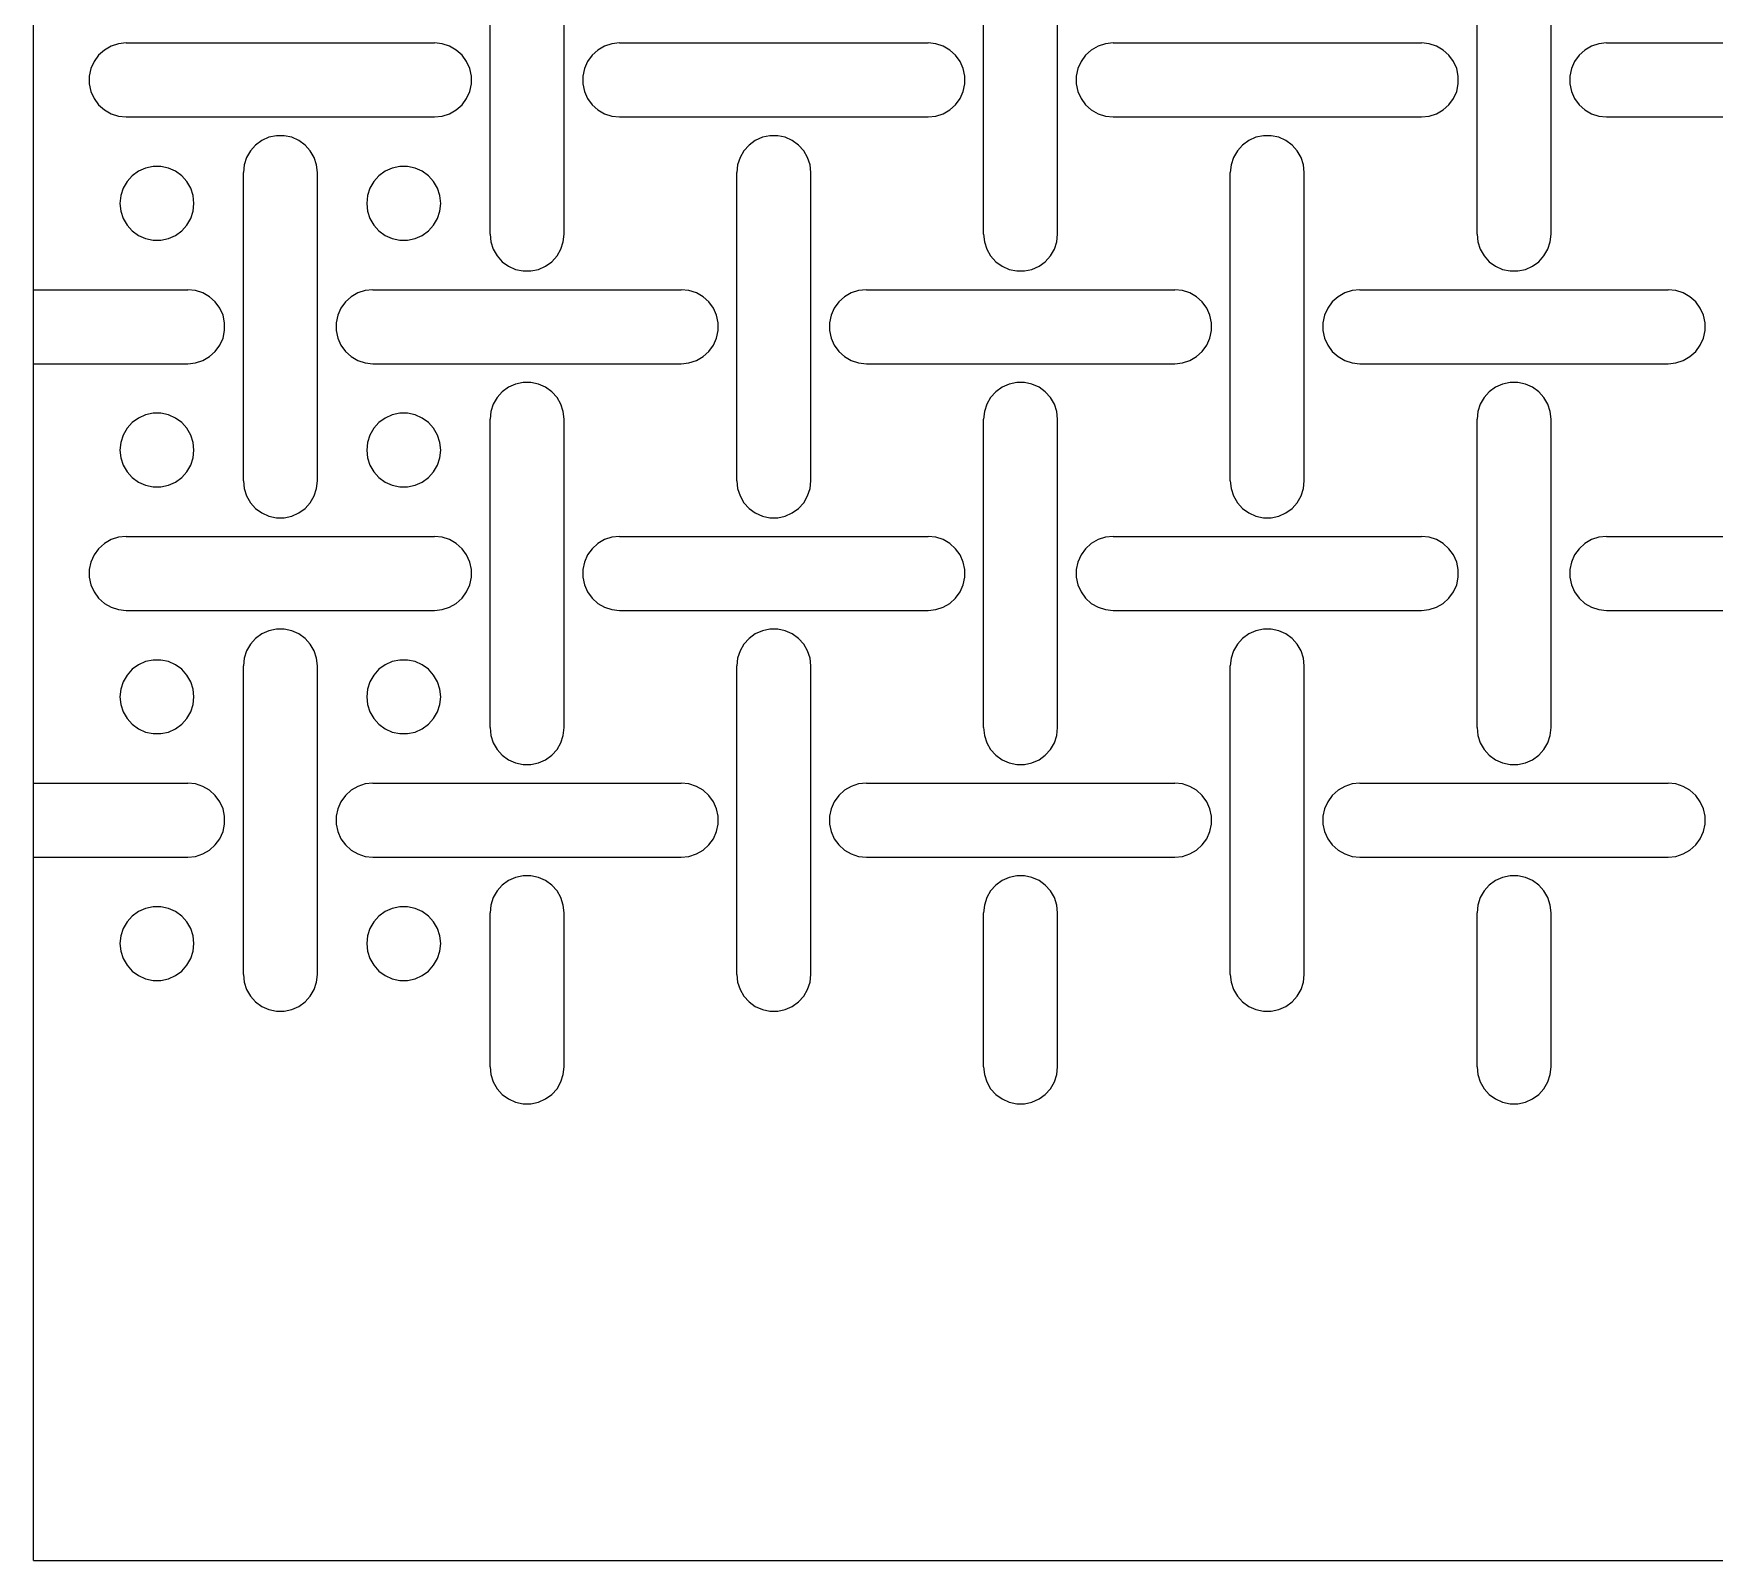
# Model space of a CAD drawing. Extents: x 88 to 484, y 87 to 768.
# Drawn here: x 87.6 to 280.7, y 87.4 to 262.8 of the extents above; entities that cross this region are included whole.
import ezdxf

# ---------------------------------------------------------------- set-up
doc = ezdxf.new("R2010")
doc.units = 0
doc.layers.get('0').update_dxf_attribs({"linetype": 'CONTINUOUS'})

msp = doc.modelspace()

# ---------------------------------------------------------------- linework, layer by layer
at = {"color": 1}
for points in [[(87.623338, 87.365814), (87.623338, 767.680576)], [(140.064268, 239.727972), (140.064268, 275.161029)], [(148.568201, 239.727972), (148.568201, 275.161029)], [(196.757165, 239.727972), (196.757165, 275.161029)], [(205.261097, 239.727972), (205.261097, 275.161029)], [(253.450061, 239.727972), (253.450061, 275.161029)], [(261.953994, 239.727972), (261.953994, 275.161029)], [(98.25325, 261.696463), (97.369218, 261.603553), (96.523825, 261.328865), (95.754011, 260.884416), (95.093426, 260.289621), (94.570938, 259.570483), (94.209394, 258.758429), (94.024579, 257.888954), (94.024579, 257.000047), (94.209394, 256.130572), (94.570938, 255.318517), (95.093426, 254.59938), (95.754011, 254.004585), (96.523825, 253.560135), (97.369218, 253.285448), (98.25325, 253.19253)], [(98.25325, 261.696463), (133.686315, 261.696463)], [(133.686315, 253.19253), (134.570347, 253.285448), (135.415747, 253.560135), (136.185562, 254.004585), (136.846139, 254.59938), (137.368626, 255.318517), (137.730179, 256.130572), (137.914986, 257.000047), (137.914986, 257.888954), (137.730179, 258.758429), (137.368626, 259.570483), (136.846139, 260.289621), (136.185562, 260.884416), (135.415747, 261.328865), (134.570347, 261.603553), (133.686315, 261.696463)], [(154.946154, 261.696463), (154.062114, 261.603553), (153.216722, 261.328865), (152.446907, 260.884416), (151.786322, 260.289621), (151.263843, 259.570483), (150.90229, 258.758429), (150.717475, 257.888954), (150.717475, 257.000047), (150.90229, 256.130572), (151.263843, 255.318517), (151.786322, 254.59938), (152.446907, 254.004585), (153.216722, 253.560135), (154.062114, 253.285448), (154.946154, 253.19253)], [(154.946154, 261.696463), (190.379212, 261.696463)], [(190.379212, 253.19253), (191.263244, 253.285448), (192.108644, 253.560135), (192.878458, 254.004585), (193.539043, 254.59938), (194.061523, 255.318517), (194.423075, 256.130572), (194.607883, 257.000047), (194.607883, 257.888954), (194.423075, 258.758429), (194.061523, 259.570483), (193.539043, 260.289621), (192.878458, 260.884416), (192.108644, 261.328865), (191.263244, 261.603553), (190.379212, 261.696463)], [(211.639051, 261.696463), (210.755018, 261.603553), (209.909619, 261.328865), (209.139804, 260.884416), (208.479219, 260.289621), (207.956739, 259.570483), (207.595187, 258.758429), (207.410372, 257.888954), (207.410372, 257.000047), (207.595187, 256.130572), (207.956739, 255.318517), (208.479219, 254.59938), (209.139804, 254.004585), (209.909619, 253.560135), (210.755018, 253.285448), (211.639051, 253.19253)], [(211.639051, 261.696463), (247.072108, 261.696463)], [(247.072108, 253.19253), (247.95614, 253.285448), (248.80154, 253.560135), (249.571355, 254.004585), (250.23194, 254.59938), (250.75442, 255.318517), (251.115972, 256.130572), (251.300787, 257.000047), (251.300787, 257.888954), (251.115972, 258.758429), (250.75442, 259.570483), (250.23194, 260.289621), (249.571355, 260.884416), (248.80154, 261.328865), (247.95614, 261.603553), (247.072108, 261.696463)], [(268.331947, 261.696463), (267.447915, 261.603553), (266.602515, 261.328865), (265.8327, 260.884416), (265.172116, 260.289621), (264.649636, 259.570483), (264.288083, 258.758429), (264.103268, 257.888954), (264.103268, 257.000047), (264.288083, 256.130572), (264.649636, 255.318517), (265.172116, 254.59938), (265.8327, 254.004585), (266.602515, 253.560135), (267.447915, 253.285448), (268.331947, 253.19253)], [(268.331947, 261.696463), (303.765005, 261.696463)], [(98.25325, 253.19253), (133.686315, 253.19253)], [(154.946154, 253.19253), (190.379212, 253.19253)], [(211.639051, 253.19253), (247.072108, 253.19253)], [(268.331947, 253.19253), (303.765005, 253.19253)], [(120.221749, 246.814577), (120.128839, 247.698617), (119.854151, 248.544009), (119.409701, 249.313824), (118.814907, 249.974409), (118.095769, 250.496888), (117.283715, 250.858441), (116.414232, 251.043256), (115.525333, 251.043256), (114.65585, 250.858441), (113.843803, 250.496888), (113.124666, 249.974409), (112.529871, 249.313824), (112.085421, 248.544009), (111.810734, 247.698617), (111.717816, 246.814577)], [(176.914645, 246.814577), (176.821735, 247.698617), (176.547048, 248.544009), (176.102598, 249.313824), (175.507803, 249.974409), (174.788666, 250.496888), (173.976611, 250.858441), (173.107136, 251.043256), (172.218229, 251.043256), (171.348754, 250.858441), (170.5367, 250.496888), (169.817562, 249.974409), (169.222768, 249.313824), (168.778318, 248.544009), (168.50363, 247.698617), (168.410713, 246.814577)], [(233.607549, 246.814577), (233.514632, 247.698617), (233.239945, 248.544009), (232.795495, 249.313824), (232.2007, 249.974409), (231.481563, 250.496888), (230.669508, 250.858441), (229.800033, 251.043256), (228.911126, 251.043256), (228.041651, 250.858441), (227.229596, 250.496888), (226.510459, 249.974409), (225.915664, 249.313824), (225.471214, 248.544009), (225.196527, 247.698617), (225.103609, 246.814577)], [(111.717816, 211.381519), (111.717816, 246.814577)], [(120.221749, 211.381519), (120.221749, 246.814577)], [(168.410713, 211.381519), (168.410713, 246.814577)], [(176.914645, 211.381519), (176.914645, 246.814577)], [(225.103609, 211.381519), (225.103609, 246.814577)], [(233.607549, 211.381519), (233.607549, 246.814577)], [(140.064268, 239.727972), (140.157178, 238.843932), (140.431866, 237.99854), (140.876315, 237.228725), (141.47111, 236.56814), (142.190248, 236.04566), (143.002302, 235.684108), (143.871785, 235.499293), (144.760684, 235.499293), (145.630167, 235.684108), (146.442214, 236.04566), (147.161351, 236.56814), (147.756146, 237.228725), (148.200596, 237.99854), (148.475283, 238.843932), (148.568201, 239.727972)], [(196.757165, 239.727972), (196.850082, 238.843932), (197.124762, 237.99854), (197.56922, 237.228725), (198.164007, 236.56814), (198.883144, 236.04566), (199.695199, 235.684108), (200.564681, 235.499293), (201.453581, 235.499293), (202.323063, 235.684108), (203.135111, 236.04566), (203.854255, 236.56814), (204.449043, 237.228725), (204.893493, 237.99854), (205.16818, 238.843932), (205.261097, 239.727972)], [(253.450061, 239.727972), (253.542979, 238.843932), (253.817659, 237.99854), (254.262116, 237.228725), (254.856903, 236.56814), (255.576041, 236.04566), (256.388096, 235.684108), (257.257578, 235.499293), (258.146478, 235.499293), (259.01596, 235.684108), (259.828015, 236.04566), (260.547152, 236.56814), (261.141939, 237.228725), (261.586397, 237.99854), (261.861077, 238.843932), (261.953994, 239.727972)], [(87.623338, 233.350018), (105.339863, 233.350018)], [(87.623338, 224.846086), (105.339863, 224.846086), (106.223903, 224.938996), (107.069295, 225.213683), (107.83911, 225.658133), (108.499695, 226.252928), (109.022174, 226.972065), (109.383727, 227.78412), (109.568542, 228.653595), (109.568542, 229.542502), (109.383727, 230.411977), (109.022174, 231.224031), (108.499695, 231.943169), (107.83911, 232.537964), (107.069295, 232.982413), (106.223903, 233.257101), (105.339863, 233.350018)], [(126.599702, 233.350018), (125.71567, 233.257101), (124.87027, 232.982413), (124.100455, 232.537964), (123.439878, 231.943169), (122.917391, 231.224031), (122.555838, 230.411977), (122.371031, 229.542502), (122.371031, 228.653595), (122.555838, 227.78412), (122.917391, 226.972065), (123.439878, 226.252928), (124.100455, 225.658133), (124.87027, 225.213683), (125.71567, 224.938996), (126.599702, 224.846086)], [(126.599702, 233.350018), (162.03276, 233.350018)], [(162.03276, 224.846086), (162.916799, 224.938996), (163.762192, 225.213683), (164.532006, 225.658133), (165.192591, 226.252928), (165.715079, 226.972065), (166.076623, 227.78412), (166.261438, 228.653595), (166.261438, 229.542502), (166.076623, 230.411977), (165.715079, 231.224031), (165.192591, 231.943169), (164.532006, 232.537964), (163.762192, 232.982413), (162.916799, 233.257101), (162.03276, 233.350018)], [(183.292599, 233.350018), (182.408566, 233.257101), (181.563167, 232.982413), (180.793359, 232.537964), (180.132774, 231.943169), (179.610287, 231.224031), (179.248742, 230.411977), (179.063927, 229.542502), (179.063927, 228.653595), (179.248742, 227.78412), (179.610287, 226.972065), (180.132774, 226.252928), (180.793359, 225.658133), (181.563167, 225.213683), (182.408566, 224.938996), (183.292599, 224.846086)], [(183.292599, 233.350018), (218.725664, 233.350018)], [(218.725664, 224.846086), (219.609696, 224.938996), (220.455088, 225.213683), (221.224903, 225.658133), (221.885488, 226.252928), (222.407975, 226.972065), (222.76952, 227.78412), (222.954335, 228.653595), (222.954335, 229.542502), (222.76952, 230.411977), (222.407975, 231.224031), (221.885488, 231.943169), (221.224903, 232.537964), (220.455088, 232.982413), (219.609696, 233.257101), (218.725664, 233.350018)], [(239.985495, 233.350018), (239.101463, 233.257101), (238.256063, 232.982413), (237.486256, 232.537964), (236.825671, 231.943169), (236.303184, 231.224031), (235.941639, 230.411977), (235.756824, 229.542502), (235.756824, 228.653595), (235.941639, 227.78412), (236.303184, 226.972065), (236.825671, 226.252928), (237.486256, 225.658133), (238.256063, 225.213683), (239.101463, 224.938996), (239.985495, 224.846086)], [(239.985495, 233.350018), (275.41856, 233.350018)], [(275.41856, 224.846086), (276.302592, 224.938996), (277.147992, 225.213683), (277.9178, 225.658133), (278.578384, 226.252928), (279.100872, 226.972065), (279.462417, 227.78412), (279.647232, 228.653595), (279.647232, 229.542502), (279.462417, 230.411977), (279.100872, 231.224031), (278.578384, 231.943169), (277.9178, 232.537964), (277.147992, 232.982413), (276.302592, 233.257101), (275.41856, 233.350018)], [(126.599702, 224.846086), (162.03276, 224.846086)], [(183.292599, 224.846086), (218.725664, 224.846086)], [(239.985495, 224.846086), (275.41856, 224.846086)], [(148.568201, 218.468132), (148.475283, 219.352165), (148.200596, 220.197564), (147.756146, 220.967372), (147.161351, 221.627957), (146.442214, 222.150444), (145.630167, 222.511996), (144.760684, 222.696804), (143.871785, 222.696804), (143.002302, 222.511996), (142.190248, 222.150444), (141.47111, 221.627957), (140.876315, 220.967372), (140.431866, 220.197564), (140.157178, 219.352165), (140.064268, 218.468132)], [(205.261097, 218.468132), (205.16818, 219.352165), (204.893493, 220.197564), (204.449043, 220.967372), (203.854255, 221.627957), (203.135111, 222.150444), (202.323063, 222.511996), (201.453581, 222.696804), (200.564681, 222.696804), (199.695199, 222.511996), (198.883144, 222.150444), (198.164007, 221.627957), (197.56922, 220.967372), (197.124762, 220.197564), (196.850082, 219.352165), (196.757165, 218.468132)], [(261.953994, 218.468132), (261.861077, 219.352165), (261.586397, 220.197564), (261.141939, 220.967372), (260.547152, 221.627957), (259.828015, 222.150444), (259.01596, 222.511996), (258.146478, 222.696804), (257.257578, 222.696804), (256.388096, 222.511996), (255.576041, 222.150444), (254.856903, 221.627957), (254.262116, 220.967372), (253.817659, 220.197564), (253.542979, 219.352165), (253.450061, 218.468132)], [(140.064268, 183.035067), (140.064268, 218.468132)], [(148.568201, 183.035067), (148.568201, 218.468132)], [(196.757165, 183.035067), (196.757165, 218.468132)], [(205.261097, 183.035067), (205.261097, 218.468132)], [(253.450061, 183.035067), (253.450061, 218.468132)], [(261.953994, 183.035067), (261.953994, 218.468132)], [(111.717816, 211.381519), (111.810734, 210.497487), (112.085421, 209.652087), (112.529871, 208.882273), (113.124666, 208.221695), (113.843803, 207.699208), (114.65585, 207.337656), (115.525333, 207.152848), (116.414232, 207.152848), (117.283715, 207.337656), (118.095769, 207.699208), (118.814907, 208.221695), (119.409701, 208.882273), (119.854151, 209.652087), (120.128839, 210.497487), (120.221749, 211.381519)], [(168.410713, 211.381519), (168.50363, 210.497487), (168.778318, 209.652087), (169.222768, 208.882273), (169.817562, 208.221695), (170.5367, 207.699208), (171.348754, 207.337656), (172.218229, 207.152848), (173.107136, 207.152848), (173.976611, 207.337656), (174.788666, 207.699208), (175.507803, 208.221695), (176.102598, 208.882273), (176.547048, 209.652087), (176.821735, 210.497487), (176.914645, 211.381519)], [(225.103609, 211.381519), (225.196527, 210.497487), (225.471214, 209.652087), (225.915664, 208.882273), (226.510459, 208.221695), (227.229596, 207.699208), (228.041651, 207.337656), (228.911126, 207.152848), (229.800033, 207.152848), (230.669508, 207.337656), (231.481563, 207.699208), (232.2007, 208.221695), (232.795495, 208.882273), (233.239945, 209.652087), (233.514632, 210.497487), (233.607549, 211.381519)], [(98.25325, 205.003566), (97.369218, 204.910656), (96.523825, 204.635969), (95.754011, 204.191511), (95.093426, 203.596724), (94.570938, 202.877587), (94.209394, 202.065532), (94.024579, 201.19605), (94.024579, 200.30715), (94.209394, 199.437668), (94.570938, 198.625621), (95.093426, 197.906483), (95.754011, 197.311688), (96.523825, 196.867239), (97.369218, 196.592551), (98.25325, 196.499634)], [(98.25325, 205.003566), (133.686315, 205.003566)], [(133.686315, 196.499634), (134.570347, 196.592551), (135.415747, 196.867239), (136.185562, 197.311688), (136.846139, 197.906483), (137.368626, 198.625621), (137.730179, 199.437668), (137.914986, 200.30715), (137.914986, 201.19605), (137.730179, 202.065532), (137.368626, 202.877587), (136.846139, 203.596724), (136.185562, 204.191511), (135.415747, 204.635969), (134.570347, 204.910656), (133.686315, 205.003566)], [(154.946154, 205.003566), (154.062114, 204.910656), (153.216722, 204.635969), (152.446907, 204.191511), (151.786322, 203.596724), (151.263843, 202.877587), (150.90229, 202.065532), (150.717475, 201.19605), (150.717475, 200.30715), (150.90229, 199.437668), (151.263843, 198.625621), (151.786322, 197.906483), (152.446907, 197.311688), (153.216722, 196.867239), (154.062114, 196.592551), (154.946154, 196.499634)], [(154.946154, 205.003566), (190.379212, 205.003566)], [(190.379212, 196.499634), (191.263244, 196.592551), (192.108644, 196.867239), (192.878458, 197.311688), (193.539043, 197.906483), (194.061523, 198.625621), (194.423075, 199.437668), (194.607883, 200.30715), (194.607883, 201.19605), (194.423075, 202.065532), (194.061523, 202.877587), (193.539043, 203.596724), (192.878458, 204.191511), (192.108644, 204.635969), (191.263244, 204.910656), (190.379212, 205.003566)], [(211.639051, 205.003566), (210.755018, 204.910656), (209.909619, 204.635969), (209.139804, 204.191511), (208.479219, 203.596724), (207.956739, 202.877587), (207.595187, 202.065532), (207.410372, 201.19605), (207.410372, 200.30715), (207.595187, 199.437668), (207.956739, 198.625621), (208.479219, 197.906483), (209.139804, 197.311688), (209.909619, 196.867239), (210.755018, 196.592551), (211.639051, 196.499634)], [(211.639051, 205.003566), (247.072108, 205.003566)], [(247.072108, 196.499634), (247.95614, 196.592551), (248.80154, 196.867239), (249.571355, 197.311688), (250.23194, 197.906483), (250.75442, 198.625621), (251.115972, 199.437668), (251.300787, 200.30715), (251.300787, 201.19605), (251.115972, 202.065532), (250.75442, 202.877587), (250.23194, 203.596724), (249.571355, 204.191511), (248.80154, 204.635969), (247.95614, 204.910656), (247.072108, 205.003566)], [(268.331947, 205.003566), (267.447915, 204.910656), (266.602515, 204.635969), (265.8327, 204.191511), (265.172116, 203.596724), (264.649636, 202.877587), (264.288083, 202.065532), (264.103268, 201.19605), (264.103268, 200.30715), (264.288083, 199.437668), (264.649636, 198.625621), (265.172116, 197.906483), (265.8327, 197.311688), (266.602515, 196.867239), (267.447915, 196.592551), (268.331947, 196.499634)], [(268.331947, 205.003566), (303.765005, 205.003566)], [(98.25325, 196.499634), (133.686315, 196.499634)], [(154.946154, 196.499634), (190.379212, 196.499634)], [(211.639051, 196.499634), (247.072108, 196.499634)], [(268.331947, 196.499634), (303.765005, 196.499634)], [(120.221749, 190.12168), (120.128839, 191.00572), (119.854151, 191.851112), (119.409701, 192.620927), (118.814907, 193.281512), (118.095769, 193.803992), (117.283715, 194.165544), (116.414232, 194.350359), (115.525333, 194.350359), (114.65585, 194.165544), (113.843803, 193.803992), (113.124666, 193.281512), (112.529871, 192.620927), (112.085421, 191.851112), (111.810734, 191.00572), (111.717816, 190.12168)], [(176.914645, 190.12168), (176.821735, 191.00572), (176.547048, 191.851112), (176.102598, 192.620927), (175.507803, 193.281512), (174.788666, 193.803992), (173.976611, 194.165544), (173.107136, 194.350359), (172.218229, 194.350359), (171.348754, 194.165544), (170.5367, 193.803992), (169.817562, 193.281512), (169.222768, 192.620927), (168.778318, 191.851112), (168.50363, 191.00572), (168.410713, 190.12168)], [(233.607549, 190.12168), (233.514632, 191.00572), (233.239945, 191.851112), (232.795495, 192.620927), (232.2007, 193.281512), (231.481563, 193.803992), (230.669508, 194.165544), (229.800033, 194.350359), (228.911126, 194.350359), (228.041651, 194.165544), (227.229596, 193.803992), (226.510459, 193.281512), (225.915664, 192.620927), (225.471214, 191.851112), (225.196527, 191.00572), (225.103609, 190.12168)], [(111.717816, 154.688623), (111.717816, 190.12168)], [(120.221749, 154.688623), (120.221749, 190.12168)], [(168.410713, 154.688623), (168.410713, 190.12168)], [(176.914645, 154.688623), (176.914645, 190.12168)], [(225.103609, 154.688623), (225.103609, 190.12168)], [(233.607549, 154.688623), (233.607549, 190.12168)], [(140.064268, 183.035067), (140.157178, 182.151035), (140.431866, 181.305643), (140.876315, 180.535828), (141.47111, 179.875243), (142.190248, 179.352756), (143.002302, 178.991211), (143.871785, 178.806396), (144.760684, 178.806396), (145.630167, 178.991211), (146.442214, 179.352756), (147.161351, 179.875243), (147.756146, 180.535828), (148.200596, 181.305643), (148.475283, 182.151035), (148.568201, 183.035067)], [(196.757165, 183.035067), (196.850082, 182.151035), (197.124762, 181.305643), (197.56922, 180.535828), (198.164007, 179.875243), (198.883144, 179.352756), (199.695199, 178.991211), (200.564681, 178.806396), (201.453581, 178.806396), (202.323063, 178.991211), (203.135111, 179.352756), (203.854255, 179.875243), (204.449043, 180.535828), (204.893493, 181.305643), (205.16818, 182.151035), (205.261097, 183.035067)], [(253.450061, 183.035067), (253.542979, 182.151035), (253.817659, 181.305643), (254.262116, 180.535828), (254.856903, 179.875243), (255.576041, 179.352756), (256.388096, 178.991211), (257.257578, 178.806396), (258.146478, 178.806396), (259.01596, 178.991211), (259.828015, 179.352756), (260.547152, 179.875243), (261.141939, 180.535828), (261.586397, 181.305643), (261.861077, 182.151035), (261.953994, 183.035067)], [(87.623338, 176.657122), (105.339863, 176.657122)], [(87.623338, 168.153182), (105.339863, 168.153182), (106.223903, 168.246099), (107.069295, 168.520786), (107.83911, 168.965236), (108.499695, 169.560031), (109.022174, 170.279169), (109.383727, 171.091223), (109.568542, 171.960698), (109.568542, 172.849605), (109.383727, 173.71908), (109.022174, 174.531135), (108.499695, 175.250272), (107.83911, 175.845067), (107.069295, 176.289517), (106.223903, 176.564204), (105.339863, 176.657122)], [(126.599702, 176.657122), (125.71567, 176.564204), (124.87027, 176.289517), (124.100455, 175.845067), (123.439878, 175.250272), (122.917391, 174.531135), (122.555838, 173.71908), (122.371031, 172.849605), (122.371031, 171.960698), (122.555838, 171.091223), (122.917391, 170.279169), (123.439878, 169.560031), (124.100455, 168.965236), (124.87027, 168.520786), (125.71567, 168.246099), (126.599702, 168.153182)], [(126.599702, 176.657122), (162.03276, 176.657122)], [(162.03276, 168.153182), (162.916799, 168.246099), (163.762192, 168.520786), (164.532006, 168.965236), (165.192591, 169.560031), (165.715079, 170.279169), (166.076623, 171.091223), (166.261438, 171.960698), (166.261438, 172.849605), (166.076623, 173.71908), (165.715079, 174.531135), (165.192591, 175.250272), (164.532006, 175.845067), (163.762192, 176.289517), (162.916799, 176.564204), (162.03276, 176.657122)], [(183.292599, 176.657122), (182.408566, 176.564204), (181.563167, 176.289517), (180.793359, 175.845067), (180.132774, 175.250272), (179.610287, 174.531135), (179.248742, 173.71908), (179.063927, 172.849605), (179.063927, 171.960698), (179.248742, 171.091223), (179.610287, 170.279169), (180.132774, 169.560031), (180.793359, 168.965236), (181.563167, 168.520786), (182.408566, 168.246099), (183.292599, 168.153182)], [(183.292599, 176.657122), (218.725664, 176.657122)], [(218.725664, 168.153182), (219.609696, 168.246099), (220.455088, 168.520786), (221.224903, 168.965236), (221.885488, 169.560031), (222.407975, 170.279169), (222.76952, 171.091223), (222.954335, 171.960698), (222.954335, 172.849605), (222.76952, 173.71908), (222.407975, 174.531135), (221.885488, 175.250272), (221.224903, 175.845067), (220.455088, 176.289517), (219.609696, 176.564204), (218.725664, 176.657122)], [(239.985495, 176.657122), (239.101463, 176.564204), (238.256063, 176.289517), (237.486256, 175.845067), (236.825671, 175.250272), (236.303184, 174.531135), (235.941639, 173.71908), (235.756824, 172.849605), (235.756824, 171.960698), (235.941639, 171.091223), (236.303184, 170.279169), (236.825671, 169.560031), (237.486256, 168.965236), (238.256063, 168.520786), (239.101463, 168.246099), (239.985495, 168.153182)], [(239.985495, 176.657122), (275.41856, 176.657122)], [(275.41856, 168.153182), (276.302592, 168.246099), (277.147992, 168.520786), (277.9178, 168.965236), (278.578384, 169.560031), (279.100872, 170.279169), (279.462417, 171.091223), (279.647232, 171.960698), (279.647232, 172.849605), (279.462417, 173.71908), (279.100872, 174.531135), (278.578384, 175.250272), (277.9178, 175.845067), (277.147992, 176.289517), (276.302592, 176.564204), (275.41856, 176.657122)], [(126.599702, 168.153182), (162.03276, 168.153182)], [(183.292599, 168.153182), (218.725664, 168.153182)], [(239.985495, 168.153182), (275.41856, 168.153182)], [(148.568201, 161.775236), (148.475283, 162.659268), (148.200596, 163.504668), (147.756146, 164.274475), (147.161351, 164.93506), (146.442214, 165.457547), (145.630167, 165.819092), (144.760684, 166.003907), (143.871785, 166.003907), (143.002302, 165.819092), (142.190248, 165.457547), (141.47111, 164.93506), (140.876315, 164.274475), (140.431866, 163.504668), (140.157178, 162.659268), (140.064268, 161.775236)], [(205.261097, 161.775236), (205.16818, 162.659268), (204.893493, 163.504668), (204.449043, 164.274475), (203.854255, 164.93506), (203.135111, 165.457547), (202.323063, 165.819092), (201.453581, 166.003907), (200.564681, 166.003907), (199.695199, 165.819092), (198.883144, 165.457547), (198.164007, 164.93506), (197.56922, 164.274475), (197.124762, 163.504668), (196.850082, 162.659268), (196.757165, 161.775236)], [(261.953994, 161.775236), (261.861077, 162.659268), (261.586397, 163.504668), (261.141939, 164.274475), (260.547152, 164.93506), (259.828015, 165.457547), (259.01596, 165.819092), (258.146478, 166.003907), (257.257578, 166.003907), (256.388096, 165.819092), (255.576041, 165.457547), (254.856903, 164.93506), (254.262116, 164.274475), (253.817659, 163.504668), (253.542979, 162.659268), (253.450061, 161.775236)], [(140.064268, 144.058703), (140.064268, 161.775236)], [(148.568201, 144.058703), (148.568201, 161.775236)], [(196.757165, 144.058703), (196.757165, 161.775236)], [(205.261097, 144.058703), (205.261097, 161.775236)], [(253.450061, 144.058703), (253.450061, 161.775236)], [(261.953994, 144.058703), (261.953994, 161.775236)], [(111.717816, 154.688623), (111.810734, 153.804591), (112.085421, 152.959191), (112.529871, 152.189376), (113.124666, 151.528791), (113.843803, 151.006311), (114.65585, 150.644759), (115.525333, 150.459944), (116.414232, 150.459944), (117.283715, 150.644759), (118.095769, 151.006311), (118.814907, 151.528791), (119.409701, 152.189376), (119.854151, 152.959191), (120.128839, 153.804591), (120.221749, 154.688623)], [(168.410713, 154.688623), (168.50363, 153.804591), (168.778318, 152.959191), (169.222768, 152.189376), (169.817562, 151.528791), (170.5367, 151.006311), (171.348754, 150.644759), (172.218229, 150.459944), (173.107136, 150.459944), (173.976611, 150.644759), (174.788666, 151.006311), (175.507803, 151.528791), (176.102598, 152.189376), (176.547048, 152.959191), (176.821735, 153.804591), (176.914645, 154.688623)], [(225.103609, 154.688623), (225.196527, 153.804591), (225.471214, 152.959191), (225.915664, 152.189376), (226.510459, 151.528791), (227.229596, 151.006311), (228.041651, 150.644759), (228.911126, 150.459944), (229.800033, 150.459944), (230.669508, 150.644759), (231.481563, 151.006311), (232.2007, 151.528791), (232.795495, 152.189376), (233.239945, 152.959191), (233.514632, 153.804591), (233.607549, 154.688623)], [(140.064268, 144.058703), (140.157178, 143.174671), (140.431866, 142.329271), (140.876315, 141.559457), (141.47111, 140.898879), (142.190248, 140.376392), (143.002302, 140.014839), (143.871785, 139.830032), (144.760684, 139.830032), (145.630167, 140.014839), (146.442214, 140.376392), (147.161351, 140.898879), (147.756146, 141.559457), (148.200596, 142.329271), (148.475283, 143.174671), (148.568201, 144.058703)], [(196.757165, 144.058703), (196.850082, 143.174671), (197.124762, 142.329271), (197.56922, 141.559457), (198.164007, 140.898879), (198.883144, 140.376392), (199.695199, 140.014839), (200.564681, 139.830032), (201.453581, 139.830032), (202.323063, 140.014839), (203.135111, 140.376392), (203.854255, 140.898879), (204.449043, 141.559457), (204.893493, 142.329271), (205.16818, 143.174671), (205.261097, 144.058703)], [(253.450061, 144.058703), (253.542979, 143.174671), (253.817659, 142.329271), (254.262116, 141.559457), (254.856903, 140.898879), (255.576041, 140.376392), (256.388096, 140.014839), (257.257578, 139.830032), (258.146478, 139.830032), (259.01596, 140.014839), (259.828015, 140.376392), (260.547152, 140.898879), (261.141939, 141.559457), (261.586397, 142.329271), (261.861077, 143.174671), (261.953994, 144.058703)], [(87.623338, 87.365814), (484.473614, 87.365814)]]:
    msp.add_lwpolyline(points, dxfattribs=at)
for points in [[(106.04853, 243.271278), (105.955613, 244.15531), (105.680925, 245.000703), (105.236475, 245.770517), (104.641681, 246.431102), (103.922543, 246.953589), (103.110489, 247.315134), (102.241014, 247.499949), (101.352107, 247.499949), (100.482632, 247.315134), (99.670577, 246.953589), (98.95144, 246.431102), (98.356645, 245.770517), (97.912195, 245.000703), (97.637508, 244.15531), (97.54459, 243.271278), (97.637508, 242.387238), (97.912195, 241.541846), (98.356645, 240.772031), (98.95144, 240.111446), (99.670577, 239.588959), (100.482632, 239.227414), (101.352107, 239.042599), (102.241014, 239.042599), (103.110489, 239.227414), (103.922543, 239.588959), (104.641681, 240.111446), (105.236475, 240.772031), (105.680925, 241.541846), (105.955613, 242.387238)], [(134.394975, 243.271278), (134.302057, 244.15531), (134.027377, 245.000703), (133.58292, 245.770517), (132.988133, 246.431102), (132.268995, 246.953589), (131.456941, 247.315134), (130.587458, 247.499949), (129.698559, 247.499949), (128.829076, 247.315134), (128.017022, 246.953589), (127.297884, 246.431102), (126.703097, 245.770517), (126.25864, 245.000703), (125.98396, 244.15531), (125.891042, 243.271278), (125.98396, 242.387238), (126.25864, 241.541846), (126.703097, 240.772031), (127.297884, 240.111446), (128.017022, 239.588959), (128.829076, 239.227414), (129.698559, 239.042599), (130.587458, 239.042599), (131.456941, 239.227414), (132.268995, 239.588959), (132.988133, 240.111446), (133.58292, 240.772031), (134.027377, 241.541846), (134.302057, 242.387238)], [(106.04853, 214.924826), (105.955613, 215.808858), (105.680925, 216.654258), (105.236475, 217.424073), (104.641681, 218.08465), (103.922543, 218.607137), (103.110489, 218.96869), (102.241014, 219.153497), (101.352107, 219.153497), (100.482632, 218.96869), (99.670577, 218.607137), (98.95144, 218.08465), (98.356645, 217.424073), (97.912195, 216.654258), (97.637508, 215.808858), (97.54459, 214.924826), (97.637508, 214.040794), (97.912195, 213.195394), (98.356645, 212.425579), (98.95144, 211.764994), (99.670577, 211.242515), (100.482632, 210.880962), (101.352107, 210.696155), (102.241014, 210.696155), (103.110489, 210.880962), (103.922543, 211.242515), (104.641681, 211.764994), (105.236475, 212.425579), (105.680925, 213.195394), (105.955613, 214.040794)], [(134.394975, 214.924826), (134.302057, 215.808858), (134.027377, 216.654258), (133.58292, 217.424073), (132.988133, 218.08465), (132.268995, 218.607137), (131.456941, 218.96869), (130.587458, 219.153497), (129.698559, 219.153497), (128.829076, 218.96869), (128.017022, 218.607137), (127.297884, 218.08465), (126.703097, 217.424073), (126.25864, 216.654258), (125.98396, 215.808858), (125.891042, 214.924826), (125.98396, 214.040794), (126.25864, 213.195394), (126.703097, 212.425579), (127.297884, 211.764994), (128.017022, 211.242515), (128.829076, 210.880962), (129.698559, 210.696155), (130.587458, 210.696155), (131.456941, 210.880962), (132.268995, 211.242515), (132.988133, 211.764994), (133.58292, 212.425579), (134.027377, 213.195394), (134.302057, 214.040794)], [(106.04853, 186.578374), (105.955613, 187.462414), (105.680925, 188.307806), (105.236475, 189.077621), (104.641681, 189.738206), (103.922543, 190.260685), (103.110489, 190.622238), (102.241014, 190.807053), (101.352107, 190.807053), (100.482632, 190.622238), (99.670577, 190.260685), (98.95144, 189.738206), (98.356645, 189.077621), (97.912195, 188.307806), (97.637508, 187.462414), (97.54459, 186.578374), (97.637508, 185.694342), (97.912195, 184.848949), (98.356645, 184.079135), (98.95144, 183.41855), (99.670577, 182.896062), (100.482632, 182.534518), (101.352107, 182.349703), (102.241014, 182.349703), (103.110489, 182.534518), (103.922543, 182.896062), (104.641681, 183.41855), (105.236475, 184.079135), (105.680925, 184.848949), (105.955613, 185.694342)], [(134.394975, 186.578374), (134.302057, 187.462414), (134.027377, 188.307806), (133.58292, 189.077621), (132.988133, 189.738206), (132.268995, 190.260685), (131.456941, 190.622238), (130.587458, 190.807053), (129.698559, 190.807053), (128.829076, 190.622238), (128.017022, 190.260685), (127.297884, 189.738206), (126.703097, 189.077621), (126.25864, 188.307806), (125.98396, 187.462414), (125.891042, 186.578374), (125.98396, 185.694342), (126.25864, 184.848949), (126.703097, 184.079135), (127.297884, 183.41855), (128.017022, 182.896062), (128.829076, 182.534518), (129.698559, 182.349703), (130.587458, 182.349703), (131.456941, 182.534518), (132.268995, 182.896062), (132.988133, 183.41855), (133.58292, 184.079135), (134.027377, 184.848949), (134.302057, 185.694342)], [(106.04853, 158.231929), (105.955613, 159.115962), (105.680925, 159.961361), (105.236475, 160.731169), (104.641681, 161.391753), (103.922543, 161.914241), (103.110489, 162.275786), (102.241014, 162.460601), (101.352107, 162.460601), (100.482632, 162.275786), (99.670577, 161.914241), (98.95144, 161.391753), (98.356645, 160.731169), (97.912195, 159.961361), (97.637508, 159.115962), (97.54459, 158.231929), (97.637508, 157.347897), (97.912195, 156.502497), (98.356645, 155.732683), (98.95144, 155.072098), (99.670577, 154.549618), (100.482632, 154.188066), (101.352107, 154.003251), (102.241014, 154.003251), (103.110489, 154.188066), (103.922543, 154.549618), (104.641681, 155.072098), (105.236475, 155.732683), (105.680925, 156.502497), (105.955613, 157.347897)], [(134.394975, 158.231929), (134.302057, 159.115962), (134.027377, 159.961361), (133.58292, 160.731169), (132.988133, 161.391753), (132.268995, 161.914241), (131.456941, 162.275786), (130.587458, 162.460601), (129.698559, 162.460601), (128.829076, 162.275786), (128.017022, 161.914241), (127.297884, 161.391753), (126.703097, 160.731169), (126.25864, 159.961361), (125.98396, 159.115962), (125.891042, 158.231929), (125.98396, 157.347897), (126.25864, 156.502497), (126.703097, 155.732683), (127.297884, 155.072098), (128.017022, 154.549618), (128.829076, 154.188066), (129.698559, 154.003251), (130.587458, 154.003251), (131.456941, 154.188066), (132.268995, 154.549618), (132.988133, 155.072098), (133.58292, 155.732683), (134.027377, 156.502497), (134.302057, 157.347897)]]:
    msp.add_lwpolyline(points, close=True, dxfattribs=at)

doc.saveas('drawing.dxf')
